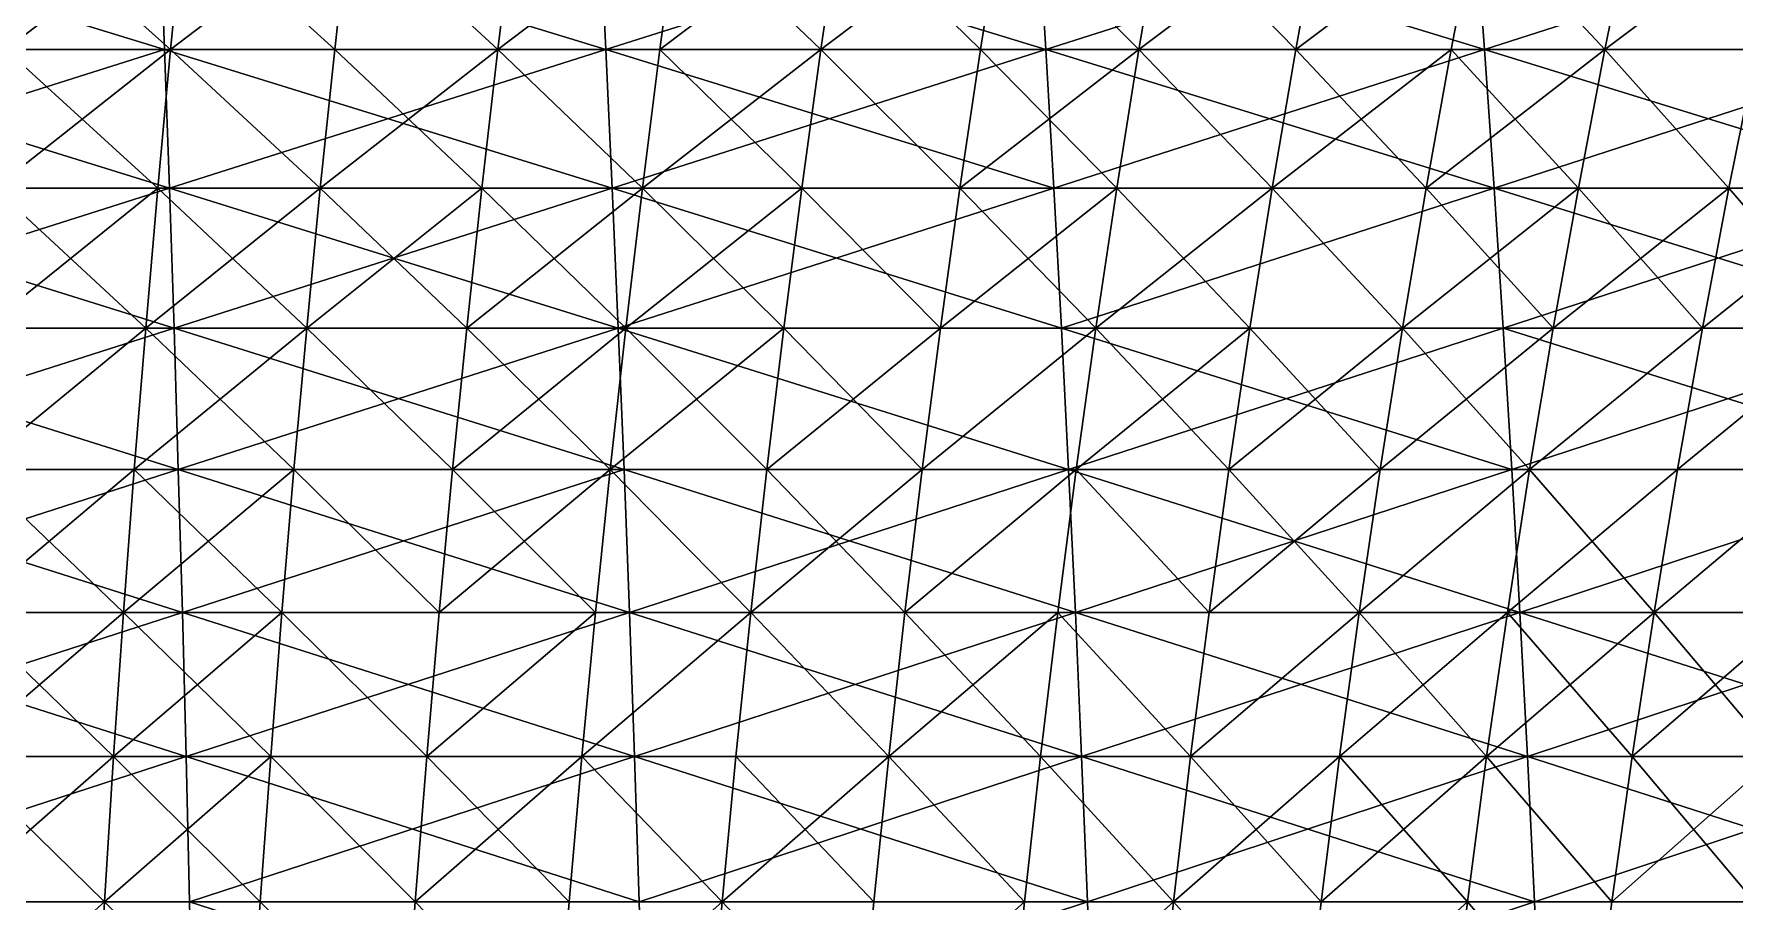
# Model space of a CAD drawing. Header units: millimetres. Extents: x -3250 to 6200, y -3250 to 3250.
# Drawn here: x 3956.4 to 4178.6, y 235.8 to 349.1 of the extents above; entities that cross this region are included whole.
import ezdxf

# ---------------------------------------------------------------- set-up
doc = ezdxf.new("R2010")
doc.units = ezdxf.units.MM
doc.header["$MEASUREMENT"] = 0
doc.layers.add('MESH_3D', color=2, linetype='CONTINUOUS')

msp = doc.modelspace()

# ---------------------------------------------------------------- linework, layer by layer
at = {"layer": 'MESH_3D'}
for points in [[(3915.24, 364.97, 490.98), (3972.77, 364.97, 494.57), (3973.43, 347.11, 485.71)], [(3915.24, 364.97, 490.98), (3973.43, 347.11, 485.71), (3915.68, 347.11, 482.11)], [(3972.77, 364.97, 26205.43), (3915.24, 364.97, 26209.02), (3915.68, 347.11, 26217.89)], [(3972.77, 364.97, 26205.43), (3915.68, 347.11, 26217.89), (3973.43, 347.11, 26214.29)], [(3952.68, 347.11, 1934.13), (3974.22, 347.11, 1938.21), (3954.22, 364.97, 1925.39)], [(3975.97, 364.97, 24770.49), (3952.68, 347.11, 24765.87), (3954.22, 364.97, 24774.61)], [(3974.22, 347.11, 24761.79), (3952.68, 347.11, 24765.87), (3975.97, 364.97, 24770.49)], [(3954.22, 364.97, 1925.39), (3974.22, 347.11, 1938.21), (3975.97, 364.97, 1929.51)], [(3972.77, 364.97, 494.57), (4030.19, 364.97, 499.59), (4031.07, 347.11, 490.76)], [(3972.77, 364.97, 494.57), (4031.07, 347.11, 490.76), (3973.43, 347.11, 485.71)], [(4031.07, 347.11, 26209.24), (3972.77, 364.97, 26205.43), (3973.43, 347.11, 26214.29)], [(4030.19, 364.97, 26200.41), (3972.77, 364.97, 26205.43), (4031.07, 347.11, 26209.24)], [(3974.22, 347.11, 1938.21), (3997.62, 364.97, 1934.16), (3975.97, 364.97, 1929.51)], [(3974.22, 347.11, 1938.21), (3995.65, 347.11, 1942.82), (3997.62, 364.97, 1934.16)], [(3995.65, 347.11, 24757.18), (3974.22, 347.11, 24761.79), (3975.97, 364.97, 24770.49)], [(3995.65, 347.11, 24757.18), (3975.97, 364.97, 24770.49), (3997.62, 364.97, 24765.84)], [(3995.65, 347.11, 1942.82), (4016.96, 347.11, 1947.96), (3997.62, 364.97, 1934.16)], [(4016.96, 347.11, 24752.04), (3995.65, 347.11, 24757.18), (3997.62, 364.97, 24765.84)], [(3997.62, 364.97, 1934.16), (4016.96, 347.11, 1947.96), (4019.15, 364.97, 1939.36)], [(4016.96, 347.11, 24752.04), (3997.62, 364.97, 24765.84), (4019.15, 364.97, 24760.64)], [(4016.96, 347.11, 1947.96), (4040.53, 364.97, 1945.09), (4019.15, 364.97, 1939.36)], [(4016.96, 347.11, 1947.96), (4038.13, 347.11, 1953.64), (4040.53, 364.97, 1945.09)], [(4040.53, 364.97, 24754.91), (4016.96, 347.11, 24752.04), (4019.15, 364.97, 24760.64)], [(4038.13, 347.11, 24746.36), (4016.96, 347.11, 24752.04), (4040.53, 364.97, 24754.91)], [(4030.19, 364.97, 499.59), (4087.47, 364.97, 506.04), (4088.57, 347.11, 497.24)], [(4030.19, 364.97, 499.59), (4088.57, 347.11, 497.24), (4031.07, 347.11, 490.76)], [(4087.47, 364.97, 26193.96), (4030.19, 364.97, 26200.41), (4031.07, 347.11, 26209.24)], [(4087.47, 364.97, 26193.96), (4031.07, 347.11, 26209.24), (4088.57, 347.11, 26202.76)], [(4038.13, 347.11, 1953.64), (4059.16, 347.11, 1959.84), (4040.53, 364.97, 1945.09)], [(4061.77, 364.97, 24748.65), (4038.13, 347.11, 24746.36), (4040.53, 364.97, 24754.91)], [(4059.16, 347.11, 24740.16), (4038.13, 347.11, 24746.36), (4061.77, 364.97, 24748.65)], [(4040.53, 364.97, 1945.09), (4059.16, 347.11, 1959.84), (4061.77, 364.97, 1951.35)], [(4059.16, 347.11, 1959.84), (4080.02, 347.11, 1966.56), (4082.85, 364.97, 1958.14)], [(4059.16, 347.11, 1959.84), (4082.85, 364.97, 1958.14), (4061.77, 364.97, 1951.35)], [(4080.02, 347.11, 24733.44), (4059.16, 347.11, 24740.16), (4061.77, 364.97, 24748.65)], [(4080.02, 347.11, 24733.44), (4061.77, 364.97, 24748.65), (4082.85, 364.97, 24741.86)], [(4080.02, 347.11, 1966.56), (4100.71, 347.11, 1973.8), (4082.85, 364.97, 1958.14)], [(4100.71, 347.11, 24726.2), (4080.02, 347.11, 24733.44), (4082.85, 364.97, 24741.86)], [(4082.85, 364.97, 1958.14), (4100.71, 347.11, 1973.8), (4103.75, 364.97, 1965.46)], [(4100.71, 347.11, 24726.2), (4082.85, 364.97, 24741.86), (4103.75, 364.97, 24734.54)], [(4087.47, 364.97, 506.04), (4144.57, 364.97, 513.92), (4145.89, 347.11, 505.15)], [(4087.47, 364.97, 506.04), (4145.89, 347.11, 505.15), (4088.57, 347.11, 497.24)], [(4144.57, 364.97, 26186.08), (4087.47, 364.97, 26193.96), (4088.57, 347.11, 26202.76)], [(4144.57, 364.97, 26186.08), (4088.57, 347.11, 26202.76), (4145.89, 347.11, 26194.85)], [(4100.71, 347.11, 1973.8), (4121.22, 347.11, 1981.55), (4124.46, 364.97, 1973.29)], [(4100.71, 347.11, 1973.8), (4124.46, 364.97, 1973.29), (4103.75, 364.97, 1965.46)], [(4121.22, 347.11, 24718.45), (4100.71, 347.11, 24726.2), (4103.75, 364.97, 24734.54)], [(4121.22, 347.11, 24718.45), (4103.75, 364.97, 24734.54), (4124.46, 364.97, 24726.71)], [(4121.22, 347.11, 1981.55), (4141.52, 347.11, 1989.82), (4144.97, 364.97, 1981.63)], [(4121.22, 347.11, 1981.55), (4144.97, 364.97, 1981.63), (4124.46, 364.97, 1973.29)], [(4144.97, 364.97, 24718.37), (4121.22, 347.11, 24718.45), (4124.46, 364.97, 24726.71)], [(4141.52, 347.11, 24710.18), (4121.22, 347.11, 24718.45), (4144.97, 364.97, 24718.37)], [(4141.52, 347.11, 1989.82), (4161.61, 347.11, 1998.58), (4144.97, 364.97, 1981.63)], [(4161.61, 347.11, 24701.42), (4141.52, 347.11, 24710.18), (4144.97, 364.97, 24718.37)], [(4144.57, 364.97, 513.92), (4201.46, 364.97, 523.23), (4203, 347.11, 514.48)], [(4144.57, 364.97, 513.92), (4203, 347.11, 514.48), (4145.89, 347.11, 505.15)], [(4201.46, 364.97, 26176.77), (4144.57, 364.97, 26186.08), (4145.89, 347.11, 26194.85)], [(4144.97, 364.97, 1981.63), (4161.61, 347.11, 1998.58), (4165.27, 364.97, 1990.49)], [(4161.61, 347.11, 24701.42), (4144.97, 364.97, 24718.37), (4165.27, 364.97, 24709.51)], [(4201.46, 364.97, 26176.77), (4145.89, 347.11, 26194.85), (4203, 347.11, 26185.52)], [(4161.61, 347.11, 1998.58), (4181.48, 347.11, 2007.85), (4185.33, 364.97, 1999.85)], [(4161.61, 347.11, 1998.58), (4185.33, 364.97, 1999.85), (4165.27, 364.97, 1990.49)], [(4185.33, 364.97, 24700.15), (4161.61, 347.11, 24701.42), (4165.27, 364.97, 24709.51)], [(4181.48, 347.11, 24692.15), (4161.61, 347.11, 24701.42), (4185.33, 364.97, 24700.15)], [(3915.68, 347.11, 482.11), (3974.06, 329.03, 477.31), (3916.1, 329.03, 473.69)], [(3915.68, 347.11, 482.11), (3973.43, 347.11, 485.71), (3974.06, 329.03, 477.31)], [(3973.43, 347.11, 26214.29), (3915.68, 347.11, 26217.89), (3916.1, 329.03, 26226.31)], [(3973.43, 347.11, 26214.29), (3916.1, 329.03, 26226.31), (3974.06, 329.03, 26222.69)], [(3951.21, 329.03, 1942.43), (3974.22, 347.11, 1938.21), (3952.68, 347.11, 1934.13)], [(3951.21, 329.03, 1942.43), (3972.54, 329.03, 1946.47), (3974.22, 347.11, 1938.21)], [(3972.54, 329.03, 24753.53), (3951.21, 329.03, 24757.57), (3952.68, 347.11, 24765.87)], [(3972.54, 329.03, 24753.53), (3952.68, 347.11, 24765.87), (3974.22, 347.11, 24761.79)], [(3972.54, 329.03, 1946.47), (3993.77, 329.03, 1951.04), (3974.22, 347.11, 1938.21)], [(3993.77, 329.03, 24748.96), (3972.54, 329.03, 24753.53), (3974.22, 347.11, 24761.79)], [(3973.43, 347.11, 485.71), (4031.91, 329.03, 482.37), (3974.06, 329.03, 477.31)], [(3973.43, 347.11, 485.71), (4031.07, 347.11, 490.76), (4031.91, 329.03, 482.37)], [(4031.07, 347.11, 26209.24), (3973.43, 347.11, 26214.29), (3974.06, 329.03, 26222.69)], [(4031.07, 347.11, 26209.24), (3974.06, 329.03, 26222.69), (4031.91, 329.03, 26217.63)], [(3974.22, 347.11, 1938.21), (3993.77, 329.03, 1951.04), (3995.65, 347.11, 1942.82)], [(3993.77, 329.03, 24748.96), (3974.22, 347.11, 24761.79), (3995.65, 347.11, 24757.18)], [(3993.77, 329.03, 1951.04), (4014.88, 329.03, 1956.13), (4016.96, 347.11, 1947.96)], [(3993.77, 329.03, 1951.04), (4016.96, 347.11, 1947.96), (3995.65, 347.11, 1942.82)], [(4014.88, 329.03, 24743.87), (3993.77, 329.03, 24748.96), (3995.65, 347.11, 24757.18)], [(4014.88, 329.03, 24743.87), (3995.65, 347.11, 24757.18), (4016.96, 347.11, 24752.04)], [(4014.88, 329.03, 1956.13), (4035.85, 329.03, 1961.75), (4016.96, 347.11, 1947.96)], [(4035.85, 329.03, 24738.25), (4014.88, 329.03, 24743.87), (4016.96, 347.11, 24752.04)], [(4016.96, 347.11, 1947.96), (4035.85, 329.03, 1961.75), (4038.13, 347.11, 1953.64)], [(4035.85, 329.03, 24738.25), (4016.96, 347.11, 24752.04), (4038.13, 347.11, 24746.36)], [(4031.07, 347.11, 490.76), (4088.57, 347.11, 497.24), (4089.62, 329.03, 488.87)], [(4031.07, 347.11, 490.76), (4089.62, 329.03, 488.87), (4031.91, 329.03, 482.37)], [(4088.57, 347.11, 26202.76), (4031.07, 347.11, 26209.24), (4031.91, 329.03, 26217.63)], [(4088.57, 347.11, 26202.76), (4031.91, 329.03, 26217.63), (4089.62, 329.03, 26211.13)], [(4035.85, 329.03, 1961.75), (4056.67, 329.03, 1967.89), (4059.16, 347.11, 1959.84)], [(4035.85, 329.03, 1961.75), (4059.16, 347.11, 1959.84), (4038.13, 347.11, 1953.64)], [(4056.67, 329.03, 24732.11), (4035.85, 329.03, 24738.25), (4038.13, 347.11, 24746.36)], [(4056.67, 329.03, 24732.11), (4038.13, 347.11, 24746.36), (4059.16, 347.11, 24740.16)], [(4056.67, 329.03, 1967.89), (4077.34, 329.03, 1974.55), (4059.16, 347.11, 1959.84)], [(4077.34, 329.03, 24725.45), (4056.67, 329.03, 24732.11), (4059.16, 347.11, 24740.16)], [(4059.16, 347.11, 1959.84), (4077.34, 329.03, 1974.55), (4080.02, 347.11, 1966.56)], [(4077.34, 329.03, 24725.45), (4059.16, 347.11, 24740.16), (4080.02, 347.11, 24733.44)], [(4077.34, 329.03, 1974.55), (4100.71, 347.11, 1973.8), (4080.02, 347.11, 1966.56)], [(4077.34, 329.03, 1974.55), (4097.83, 329.03, 1981.72), (4100.71, 347.11, 1973.8)], [(4097.83, 329.03, 24718.28), (4077.34, 329.03, 24725.45), (4080.02, 347.11, 24733.44)], [(4097.83, 329.03, 24718.28), (4080.02, 347.11, 24733.44), (4100.71, 347.11, 24726.2)], [(4088.57, 347.11, 497.24), (4145.89, 347.11, 505.15), (4147.15, 329.03, 496.81)], [(4088.57, 347.11, 497.24), (4147.15, 329.03, 496.81), (4089.62, 329.03, 488.87)], [(4145.89, 347.11, 26194.85), (4088.57, 347.11, 26202.76), (4089.62, 329.03, 26211.13)], [(4145.89, 347.11, 26194.85), (4089.62, 329.03, 26211.13), (4147.15, 329.03, 26203.19)], [(4097.83, 329.03, 1981.72), (4118.14, 329.03, 1989.4), (4100.71, 347.11, 1973.8)], [(4118.14, 329.03, 24710.6), (4097.83, 329.03, 24718.28), (4100.71, 347.11, 24726.2)], [(4100.71, 347.11, 1973.8), (4118.14, 329.03, 1989.4), (4121.22, 347.11, 1981.55)], [(4118.14, 329.03, 24710.6), (4100.71, 347.11, 24726.2), (4121.22, 347.11, 24718.45)], [(4118.14, 329.03, 1989.4), (4138.25, 329.03, 1997.58), (4141.52, 347.11, 1989.82)], [(4118.14, 329.03, 1989.4), (4141.52, 347.11, 1989.82), (4121.22, 347.11, 1981.55)], [(4138.25, 329.03, 24702.42), (4118.14, 329.03, 24710.6), (4121.22, 347.11, 24718.45)], [(4138.25, 329.03, 24702.42), (4121.22, 347.11, 24718.45), (4141.52, 347.11, 24710.18)], [(4138.25, 329.03, 1997.58), (4161.61, 347.11, 1998.58), (4141.52, 347.11, 1989.82)], [(4138.25, 329.03, 1997.58), (4158.15, 329.03, 2006.26), (4161.61, 347.11, 1998.58)], [(4158.15, 329.03, 24693.74), (4138.25, 329.03, 24702.42), (4141.52, 347.11, 24710.18)], [(4158.15, 329.03, 24693.74), (4141.52, 347.11, 24710.18), (4161.61, 347.11, 24701.42)], [(4145.89, 347.11, 505.15), (4204.46, 329.03, 506.18), (4147.15, 329.03, 496.81)], [(4145.89, 347.11, 505.15), (4203, 347.11, 514.48), (4204.46, 329.03, 506.18)], [(4203, 347.11, 26185.52), (4145.89, 347.11, 26194.85), (4147.15, 329.03, 26203.19)], [(4203, 347.11, 26185.52), (4147.15, 329.03, 26203.19), (4204.46, 329.03, 26193.82)], [(4158.15, 329.03, 2006.26), (4177.82, 329.03, 2015.44), (4161.61, 347.11, 1998.58)], [(4177.82, 329.03, 24684.56), (4158.15, 329.03, 24693.74), (4161.61, 347.11, 24701.42)], [(4161.61, 347.11, 1998.58), (4177.82, 329.03, 2015.44), (4181.48, 347.11, 2007.85)], [(4177.82, 329.03, 24684.56), (4161.61, 347.11, 24701.42), (4181.48, 347.11, 24692.15)], [(4177.82, 329.03, 2015.44), (4197.27, 329.03, 2025.1), (4181.48, 347.11, 2007.85)], [(4197.27, 329.03, 24674.9), (4177.82, 329.03, 24684.56), (4181.48, 347.11, 24692.15)], [(3916.1, 329.03, 473.69), (3974.66, 310.75, 469.35), (3916.5, 310.75, 465.72)], [(3916.1, 329.03, 473.69), (3974.06, 329.03, 477.31), (3974.66, 310.75, 469.35)], [(3974.06, 329.03, 26222.69), (3916.1, 329.03, 26226.31), (3916.5, 310.75, 26234.28)], [(3974.06, 329.03, 26222.69), (3916.5, 310.75, 26234.28), (3974.66, 310.75, 26230.65)], [(3949.83, 310.75, 1950.29), (3970.96, 310.75, 1954.29), (3972.54, 329.03, 1946.47)], [(3949.83, 310.75, 1950.29), (3972.54, 329.03, 1946.47), (3951.21, 329.03, 1942.43)], [(3970.96, 310.75, 24745.71), (3949.83, 310.75, 24749.71), (3951.21, 329.03, 24757.57)], [(3970.96, 310.75, 24745.71), (3951.21, 329.03, 24757.57), (3972.54, 329.03, 24753.53)], [(3970.96, 310.75, 1954.29), (3992, 310.75, 1958.81), (3993.77, 329.03, 1951.04)], [(3970.96, 310.75, 1954.29), (3993.77, 329.03, 1951.04), (3972.54, 329.03, 1946.47)], [(3992, 310.75, 24741.19), (3970.96, 310.75, 24745.71), (3972.54, 329.03, 24753.53)], [(3992, 310.75, 24741.19), (3972.54, 329.03, 24753.53), (3993.77, 329.03, 24748.96)], [(3974.06, 329.03, 477.31), (4031.91, 329.03, 482.37), (4032.71, 310.75, 474.43)], [(3974.06, 329.03, 477.31), (4032.71, 310.75, 474.43), (3974.66, 310.75, 469.35)], [(4031.91, 329.03, 26217.63), (3974.06, 329.03, 26222.69), (3974.66, 310.75, 26230.65)], [(4031.91, 329.03, 26217.63), (3974.66, 310.75, 26230.65), (4032.71, 310.75, 26225.57)], [(3992, 310.75, 1958.81), (4014.88, 329.03, 1956.13), (3993.77, 329.03, 1951.04)], [(3992, 310.75, 1958.81), (4012.91, 310.75, 1963.86), (4014.88, 329.03, 1956.13)], [(4012.91, 310.75, 24736.14), (3992, 310.75, 24741.19), (3993.77, 329.03, 24748.96)], [(4012.91, 310.75, 24736.14), (3993.77, 329.03, 24748.96), (4014.88, 329.03, 24743.87)], [(4012.91, 310.75, 1963.86), (4033.69, 310.75, 1969.43), (4035.85, 329.03, 1961.75)], [(4012.91, 310.75, 1963.86), (4035.85, 329.03, 1961.75), (4014.88, 329.03, 1956.13)], [(4033.69, 310.75, 24730.57), (4012.91, 310.75, 24736.14), (4014.88, 329.03, 24743.87)], [(4033.69, 310.75, 24730.57), (4014.88, 329.03, 24743.87), (4035.85, 329.03, 24738.25)], [(4031.91, 329.03, 482.37), (4089.62, 329.03, 488.87), (4090.61, 310.75, 480.96)], [(4031.91, 329.03, 482.37), (4090.61, 310.75, 480.96), (4032.71, 310.75, 474.43)], [(4089.62, 329.03, 26211.13), (4031.91, 329.03, 26217.63), (4032.71, 310.75, 26225.57)], [(4089.62, 329.03, 26211.13), (4032.71, 310.75, 26225.57), (4090.61, 310.75, 26219.04)], [(4033.69, 310.75, 1969.43), (4056.67, 329.03, 1967.89), (4035.85, 329.03, 1961.75)], [(4033.69, 310.75, 1969.43), (4054.32, 310.75, 1975.51), (4056.67, 329.03, 1967.89)], [(4054.32, 310.75, 24724.49), (4033.69, 310.75, 24730.57), (4035.85, 329.03, 24738.25)], [(4054.32, 310.75, 24724.49), (4035.85, 329.03, 24738.25), (4056.67, 329.03, 24732.11)], [(4054.32, 310.75, 1975.51), (4074.8, 310.75, 1982.11), (4056.67, 329.03, 1967.89)], [(4074.8, 310.75, 24717.89), (4054.32, 310.75, 24724.49), (4056.67, 329.03, 24732.11)], [(4056.67, 329.03, 1967.89), (4074.8, 310.75, 1982.11), (4077.34, 329.03, 1974.55)], [(4074.8, 310.75, 24717.89), (4056.67, 329.03, 24732.11), (4077.34, 329.03, 24725.45)], [(4074.8, 310.75, 1982.11), (4097.83, 329.03, 1981.72), (4077.34, 329.03, 1974.55)], [(4074.8, 310.75, 1982.11), (4095.1, 310.75, 1989.22), (4097.83, 329.03, 1981.72)], [(4095.1, 310.75, 24710.78), (4074.8, 310.75, 24717.89), (4077.34, 329.03, 24725.45)], [(4095.1, 310.75, 24710.78), (4077.34, 329.03, 24725.45), (4097.83, 329.03, 24718.28)], [(4089.62, 329.03, 488.87), (4147.15, 329.03, 496.81), (4090.61, 310.75, 480.96)], [(4147.15, 329.03, 26203.19), (4089.62, 329.03, 26211.13), (4090.61, 310.75, 26219.04)], [(4090.61, 310.75, 480.96), (4147.15, 329.03, 496.81), (4148.34, 310.75, 488.92)], [(4147.15, 329.03, 26203.19), (4090.61, 310.75, 26219.04), (4148.34, 310.75, 26211.08)], [(4095.1, 310.75, 1989.22), (4115.22, 310.75, 1996.82), (4118.14, 329.03, 1989.4)], [(4095.1, 310.75, 1989.22), (4118.14, 329.03, 1989.4), (4097.83, 329.03, 1981.72)], [(4115.22, 310.75, 24703.18), (4095.1, 310.75, 24710.78), (4097.83, 329.03, 24718.28)], [(4115.22, 310.75, 24703.18), (4097.83, 329.03, 24718.28), (4118.14, 329.03, 24710.6)], [(4115.22, 310.75, 1996.82), (4135.15, 310.75, 2004.93), (4118.14, 329.03, 1989.4)], [(4135.15, 310.75, 24695.07), (4115.22, 310.75, 24703.18), (4118.14, 329.03, 24710.6)], [(4118.14, 329.03, 1989.4), (4135.15, 310.75, 2004.93), (4138.25, 329.03, 1997.58)], [(4135.15, 310.75, 24695.07), (4118.14, 329.03, 24710.6), (4138.25, 329.03, 24702.42)], [(4135.15, 310.75, 2004.93), (4158.15, 329.03, 2006.26), (4138.25, 329.03, 1997.58)], [(4135.15, 310.75, 2004.93), (4154.87, 310.75, 2013.54), (4158.15, 329.03, 2006.26)], [(4154.87, 310.75, 24686.46), (4135.15, 310.75, 24695.07), (4138.25, 329.03, 24702.42)], [(4154.87, 310.75, 24686.46), (4138.25, 329.03, 24702.42), (4158.15, 329.03, 24693.74)], [(4147.15, 329.03, 496.81), (4204.46, 329.03, 506.18), (4205.85, 310.75, 498.33)], [(4147.15, 329.03, 496.81), (4205.85, 310.75, 498.33), (4148.34, 310.75, 488.92)], [(4204.46, 329.03, 26193.82), (4147.15, 329.03, 26203.19), (4148.34, 310.75, 26211.08)], [(4204.46, 329.03, 26193.82), (4148.34, 310.75, 26211.08), (4205.85, 310.75, 26201.67)], [(4154.87, 310.75, 2013.54), (4177.82, 329.03, 2015.44), (4158.15, 329.03, 2006.26)], [(4154.87, 310.75, 2013.54), (4174.36, 310.75, 2022.63), (4177.82, 329.03, 2015.44)], [(4174.36, 310.75, 24677.37), (4154.87, 310.75, 24686.46), (4158.15, 329.03, 24693.74)], [(4174.36, 310.75, 24677.37), (4158.15, 329.03, 24693.74), (4177.82, 329.03, 24684.56)], [(4174.36, 310.75, 2022.63), (4193.63, 310.75, 2032.2), (4197.27, 329.03, 2025.1)], [(4174.36, 310.75, 2022.63), (4197.27, 329.03, 2025.1), (4177.82, 329.03, 2015.44)], [(4193.63, 310.75, 24667.8), (4174.36, 310.75, 24677.37), (4177.82, 329.03, 24684.56)], [(4193.63, 310.75, 24667.8), (4177.82, 329.03, 24684.56), (4197.27, 329.03, 24674.9)], [(3916.5, 310.75, 465.72), (3974.66, 310.75, 469.35), (3975.22, 292.27, 461.86)], [(3916.5, 310.75, 465.72), (3975.22, 292.27, 461.86), (3916.87, 292.27, 458.22)], [(3974.66, 310.75, 26230.65), (3916.5, 310.75, 26234.28), (3916.87, 292.27, 26241.78)], [(3974.66, 310.75, 26230.65), (3916.87, 292.27, 26241.78), (3975.22, 292.27, 26238.14)], [(3948.52, 292.27, 1957.69), (3969.47, 292.27, 1961.66), (3970.96, 310.75, 1954.29)], [(3948.52, 292.27, 1957.69), (3970.96, 310.75, 1954.29), (3949.83, 310.75, 1950.29)], [(3970.96, 310.75, 24745.71), (3948.52, 292.27, 24742.31), (3949.83, 310.75, 24749.71)], [(3969.47, 292.27, 24738.34), (3948.52, 292.27, 24742.31), (3970.96, 310.75, 24745.71)], [(3969.47, 292.27, 1961.66), (3992, 310.75, 1958.81), (3970.96, 310.75, 1954.29)], [(3969.47, 292.27, 1961.66), (3990.32, 292.27, 1966.14), (3992, 310.75, 1958.81)], [(3990.32, 292.27, 24733.86), (3969.47, 292.27, 24738.34), (3970.96, 310.75, 24745.71)], [(3990.32, 292.27, 24733.86), (3970.96, 310.75, 24745.71), (3992, 310.75, 24741.19)], [(3974.66, 310.75, 469.35), (4033.46, 292.27, 466.95), (3975.22, 292.27, 461.86)], [(3974.66, 310.75, 469.35), (4032.71, 310.75, 474.43), (4033.46, 292.27, 466.95)], [(4032.71, 310.75, 26225.57), (3974.66, 310.75, 26230.65), (3975.22, 292.27, 26238.14)], [(4032.71, 310.75, 26225.57), (3975.22, 292.27, 26238.14), (4033.46, 292.27, 26233.05)], [(3990.32, 292.27, 1966.14), (4011.05, 292.27, 1971.15), (3992, 310.75, 1958.81)], [(4011.05, 292.27, 24728.85), (3990.32, 292.27, 24733.86), (3992, 310.75, 24741.19)], [(3992, 310.75, 1958.81), (4011.05, 292.27, 1971.15), (4012.91, 310.75, 1963.86)], [(4011.05, 292.27, 24728.85), (3992, 310.75, 24741.19), (4012.91, 310.75, 24736.14)], [(4011.05, 292.27, 1971.15), (4033.69, 310.75, 1969.43), (4012.91, 310.75, 1963.86)], [(4011.05, 292.27, 1971.15), (4031.65, 292.27, 1976.67), (4033.69, 310.75, 1969.43)], [(4031.65, 292.27, 24723.33), (4011.05, 292.27, 24728.85), (4012.91, 310.75, 24736.14)], [(4031.65, 292.27, 24723.33), (4012.91, 310.75, 24736.14), (4033.69, 310.75, 24730.57)], [(4031.65, 292.27, 1976.67), (4052.1, 292.27, 1982.7), (4033.69, 310.75, 1969.43)], [(4054.32, 310.75, 24724.49), (4031.65, 292.27, 24723.33), (4033.69, 310.75, 24730.57)], [(4052.1, 292.27, 24717.3), (4031.65, 292.27, 24723.33), (4054.32, 310.75, 24724.49)], [(4032.71, 310.75, 474.43), (4090.61, 310.75, 480.96), (4091.55, 292.27, 473.5)], [(4032.71, 310.75, 474.43), (4091.55, 292.27, 473.5), (4033.46, 292.27, 466.95)], [(4091.55, 292.27, 26226.5), (4032.71, 310.75, 26225.57), (4033.46, 292.27, 26233.05)], [(4090.61, 310.75, 26219.04), (4032.71, 310.75, 26225.57), (4091.55, 292.27, 26226.5)], [(4033.69, 310.75, 1969.43), (4052.1, 292.27, 1982.7), (4054.32, 310.75, 1975.51)], [(4052.1, 292.27, 1982.7), (4074.8, 310.75, 1982.11), (4054.32, 310.75, 1975.51)], [(4052.1, 292.27, 1982.7), (4072.4, 292.27, 1989.24), (4074.8, 310.75, 1982.11)], [(4072.4, 292.27, 24710.76), (4052.1, 292.27, 24717.3), (4054.32, 310.75, 24724.49)], [(4072.4, 292.27, 24710.76), (4054.32, 310.75, 24724.49), (4074.8, 310.75, 24717.89)], [(4072.4, 292.27, 1989.24), (4095.1, 310.75, 1989.22), (4074.8, 310.75, 1982.11)], [(4072.4, 292.27, 1989.24), (4092.53, 292.27, 1996.28), (4095.1, 310.75, 1989.22)], [(4095.1, 310.75, 24710.78), (4072.4, 292.27, 24710.76), (4074.8, 310.75, 24717.89)], [(4092.53, 292.27, 24703.72), (4072.4, 292.27, 24710.76), (4095.1, 310.75, 24710.78)], [(4090.61, 310.75, 480.96), (4149.46, 292.27, 481.49), (4091.55, 292.27, 473.5)], [(4090.61, 310.75, 480.96), (4148.34, 310.75, 488.92), (4149.46, 292.27, 481.49)], [(4148.34, 310.75, 26211.08), (4090.61, 310.75, 26219.04), (4091.55, 292.27, 26226.5)], [(4148.34, 310.75, 26211.08), (4091.55, 292.27, 26226.5), (4149.46, 292.27, 26218.51)], [(4092.53, 292.27, 1996.28), (4115.22, 310.75, 1996.82), (4095.1, 310.75, 1989.22)], [(4092.53, 292.27, 1996.28), (4112.48, 292.27, 2003.82), (4115.22, 310.75, 1996.82)], [(4112.48, 292.27, 24696.18), (4092.53, 292.27, 24703.72), (4095.1, 310.75, 24710.78)], [(4112.48, 292.27, 24696.18), (4095.1, 310.75, 24710.78), (4115.22, 310.75, 24703.18)], [(4112.48, 292.27, 2003.82), (4132.23, 292.27, 2011.86), (4115.22, 310.75, 1996.82)], [(4135.15, 310.75, 24695.07), (4112.48, 292.27, 24696.18), (4115.22, 310.75, 24703.18)], [(4132.23, 292.27, 24688.14), (4112.48, 292.27, 24696.18), (4135.15, 310.75, 24695.07)], [(4115.22, 310.75, 1996.82), (4132.23, 292.27, 2011.86), (4135.15, 310.75, 2004.93)], [(4132.23, 292.27, 2011.86), (4151.77, 292.27, 2020.39), (4154.87, 310.75, 2013.54)], [(4132.23, 292.27, 2011.86), (4154.87, 310.75, 2013.54), (4135.15, 310.75, 2004.93)], [(4151.77, 292.27, 24679.61), (4132.23, 292.27, 24688.14), (4135.15, 310.75, 24695.07)], [(4151.77, 292.27, 24679.61), (4135.15, 310.75, 24695.07), (4154.87, 310.75, 24686.46)], [(4148.34, 310.75, 488.92), (4205.85, 310.75, 498.33), (4207.15, 292.27, 490.92)], [(4148.34, 310.75, 488.92), (4207.15, 292.27, 490.92), (4149.46, 292.27, 481.49)], [(4205.85, 310.75, 26201.67), (4148.34, 310.75, 26211.08), (4149.46, 292.27, 26218.51)], [(4205.85, 310.75, 26201.67), (4149.46, 292.27, 26218.51), (4207.15, 292.27, 26209.08)], [(4151.77, 292.27, 2020.39), (4171.1, 292.27, 2029.4), (4174.36, 310.75, 2022.63)], [(4151.77, 292.27, 2020.39), (4174.36, 310.75, 2022.63), (4154.87, 310.75, 2013.54)], [(4174.36, 310.75, 24677.37), (4151.77, 292.27, 24679.61), (4154.87, 310.75, 24686.46)], [(4171.1, 292.27, 24670.6), (4151.77, 292.27, 24679.61), (4174.36, 310.75, 24677.37)], [(4171.1, 292.27, 2029.4), (4193.63, 310.75, 2032.2), (4174.36, 310.75, 2022.63)], [(4171.1, 292.27, 2029.4), (4190.2, 292.27, 2038.89), (4193.63, 310.75, 2032.2)], [(4193.63, 310.75, 24667.8), (4171.1, 292.27, 24670.6), (4174.36, 310.75, 24677.37)], [(4190.2, 292.27, 24661.11), (4171.1, 292.27, 24670.6), (4193.63, 310.75, 24667.8)], [(3916.87, 292.27, 458.22), (3975.22, 292.27, 461.86), (3975.75, 273.62, 454.82)], [(3916.87, 292.27, 458.22), (3975.75, 273.62, 454.82), (3917.23, 273.62, 451.17)], [(3975.22, 292.27, 26238.14), (3916.87, 292.27, 26241.78), (3917.23, 273.62, 26248.83)], [(3975.22, 292.27, 26238.14), (3917.23, 273.62, 26248.83), (3975.75, 273.62, 26245.18)], [(3947.3, 273.62, 1964.64), (3968.08, 273.62, 1968.57), (3969.47, 292.27, 1961.66)], [(3947.3, 273.62, 1964.64), (3969.47, 292.27, 1961.66), (3948.52, 292.27, 1957.69)], [(3968.08, 273.62, 24731.43), (3947.3, 273.62, 24735.36), (3948.52, 292.27, 24742.31)], [(3968.08, 273.62, 24731.43), (3948.52, 292.27, 24742.31), (3969.47, 292.27, 24738.34)], [(3968.08, 273.62, 1968.57), (3990.32, 292.27, 1966.14), (3969.47, 292.27, 1961.66)], [(3968.08, 273.62, 1968.57), (3988.75, 273.62, 1973.02), (3990.32, 292.27, 1966.14)], [(3988.75, 273.62, 24726.98), (3968.08, 273.62, 24731.43), (3969.47, 292.27, 24738.34)], [(3988.75, 273.62, 24726.98), (3969.47, 292.27, 24738.34), (3990.32, 292.27, 24733.86)], [(3975.22, 292.27, 461.86), (4033.46, 292.27, 466.95), (4034.16, 273.62, 459.93)], [(3975.22, 292.27, 461.86), (4034.16, 273.62, 459.93), (3975.75, 273.62, 454.82)], [(4033.46, 292.27, 26233.05), (3975.22, 292.27, 26238.14), (3975.75, 273.62, 26245.18)], [(4033.46, 292.27, 26233.05), (3975.75, 273.62, 26245.18), (4034.16, 273.62, 26240.07)], [(3988.75, 273.62, 1973.02), (4009.31, 273.62, 1977.98), (3990.32, 292.27, 1966.14)], [(4009.31, 273.62, 24722.02), (3988.75, 273.62, 24726.98), (3990.32, 292.27, 24733.86)], [(3990.32, 292.27, 1966.14), (4009.31, 273.62, 1977.98), (4011.05, 292.27, 1971.15)], [(4009.31, 273.62, 24722.02), (3990.32, 292.27, 24733.86), (4011.05, 292.27, 24728.85)], [(4009.31, 273.62, 1977.98), (4031.65, 292.27, 1976.67), (4011.05, 292.27, 1971.15)], [(4009.31, 273.62, 1977.98), (4029.74, 273.62, 1983.46), (4031.65, 292.27, 1976.67)], [(4029.74, 273.62, 24716.54), (4009.31, 273.62, 24722.02), (4011.05, 292.27, 24728.85)], [(4029.74, 273.62, 24716.54), (4011.05, 292.27, 24728.85), (4031.65, 292.27, 24723.33)], [(4029.74, 273.62, 1983.46), (4050.02, 273.62, 1989.44), (4031.65, 292.27, 1976.67)], [(4050.02, 273.62, 24710.56), (4029.74, 273.62, 24716.54), (4031.65, 292.27, 24723.33)], [(4031.65, 292.27, 1976.67), (4050.02, 273.62, 1989.44), (4052.1, 292.27, 1982.7)], [(4050.02, 273.62, 24710.56), (4031.65, 292.27, 24723.33), (4052.1, 292.27, 24717.3)], [(4033.46, 292.27, 466.95), (4092.43, 273.62, 466.5), (4034.16, 273.62, 459.93)], [(4033.46, 292.27, 466.95), (4091.55, 292.27, 473.5), (4092.43, 273.62, 466.5)], [(4091.55, 292.27, 26226.5), (4033.46, 292.27, 26233.05), (4034.16, 273.62, 26240.07)], [(4091.55, 292.27, 26226.5), (4034.16, 273.62, 26240.07), (4092.43, 273.62, 26233.5)], [(4050.02, 273.62, 1989.44), (4070.15, 273.62, 1995.92), (4072.4, 292.27, 1989.24)], [(4050.02, 273.62, 1989.44), (4072.4, 292.27, 1989.24), (4052.1, 292.27, 1982.7)], [(4070.15, 273.62, 24704.08), (4050.02, 273.62, 24710.56), (4052.1, 292.27, 24717.3)], [(4070.15, 273.62, 24704.08), (4052.1, 292.27, 24717.3), (4072.4, 292.27, 24710.76)], [(4070.15, 273.62, 1995.92), (4090.12, 273.62, 2002.91), (4092.53, 292.27, 1996.28)], [(4070.15, 273.62, 1995.92), (4092.53, 292.27, 1996.28), (4072.4, 292.27, 1989.24)], [(4092.53, 292.27, 24703.72), (4070.15, 273.62, 24704.08), (4072.4, 292.27, 24710.76)], [(4090.12, 273.62, 24697.09), (4070.15, 273.62, 24704.08), (4092.53, 292.27, 24703.72)], [(4090.12, 273.62, 2002.91), (4109.9, 273.62, 2010.39), (4092.53, 292.27, 1996.28)], [(4109.9, 273.62, 24689.61), (4090.12, 273.62, 24697.09), (4092.53, 292.27, 24703.72)], [(4091.55, 292.27, 473.5), (4149.46, 292.27, 481.49), (4150.51, 273.62, 474.51)], [(4091.55, 292.27, 473.5), (4150.51, 273.62, 474.51), (4092.43, 273.62, 466.5)], [(4149.46, 292.27, 26218.51), (4091.55, 292.27, 26226.5), (4092.43, 273.62, 26233.5)], [(4149.46, 292.27, 26218.51), (4092.43, 273.62, 26233.5), (4150.51, 273.62, 26225.49)], [(4092.53, 292.27, 1996.28), (4109.9, 273.62, 2010.39), (4112.48, 292.27, 2003.82)], [(4109.9, 273.62, 24689.61), (4092.53, 292.27, 24703.72), (4112.48, 292.27, 24696.18)], [(4109.9, 273.62, 2010.39), (4129.49, 273.62, 2018.36), (4132.23, 292.27, 2011.86)], [(4109.9, 273.62, 2010.39), (4132.23, 292.27, 2011.86), (4112.48, 292.27, 2003.82)], [(4129.49, 273.62, 24681.64), (4109.9, 273.62, 24689.61), (4112.48, 292.27, 24696.18)], [(4129.49, 273.62, 24681.64), (4112.48, 292.27, 24696.18), (4132.23, 292.27, 24688.14)], [(4129.49, 273.62, 2018.36), (4148.87, 273.62, 2026.82), (4151.77, 292.27, 2020.39)], [(4129.49, 273.62, 2018.36), (4151.77, 292.27, 2020.39), (4132.23, 292.27, 2011.86)], [(4151.77, 292.27, 24679.61), (4129.49, 273.62, 24681.64), (4132.23, 292.27, 24688.14)], [(4148.87, 273.62, 24673.18), (4129.49, 273.62, 24681.64), (4151.77, 292.27, 24679.61)], [(4148.87, 273.62, 2026.82), (4168.04, 273.62, 2035.76), (4151.77, 292.27, 2020.39)], [(4171.1, 292.27, 24670.6), (4148.87, 273.62, 24673.18), (4151.77, 292.27, 24679.61)], [(4168.04, 273.62, 24664.24), (4148.87, 273.62, 24673.18), (4171.1, 292.27, 24670.6)], [(4149.46, 292.27, 481.49), (4207.15, 292.27, 490.92), (4150.51, 273.62, 474.51)], [(4207.15, 292.27, 26209.08), (4149.46, 292.27, 26218.51), (4150.51, 273.62, 26225.49)], [(4150.51, 273.62, 474.51), (4207.15, 292.27, 490.92), (4208.38, 273.62, 483.97)], [(4207.15, 292.27, 26209.08), (4150.51, 273.62, 26225.49), (4208.38, 273.62, 26216.03)], [(4151.77, 292.27, 2020.39), (4168.04, 273.62, 2035.76), (4171.1, 292.27, 2029.4)], [(4168.04, 273.62, 2035.76), (4186.98, 273.62, 2045.17), (4190.2, 292.27, 2038.89)], [(4168.04, 273.62, 2035.76), (4190.2, 292.27, 2038.89), (4171.1, 292.27, 2029.4)], [(4190.2, 292.27, 24661.11), (4168.04, 273.62, 24664.24), (4171.1, 292.27, 24670.6)], [(4186.98, 273.62, 24654.83), (4168.04, 273.62, 24664.24), (4190.2, 292.27, 24661.11)], [(3917.23, 273.62, 451.17), (3975.75, 273.62, 454.82), (3976.24, 254.79, 448.25)], [(3917.23, 273.62, 451.17), (3976.24, 254.79, 448.25), (3917.55, 254.79, 444.59)], [(3975.75, 273.62, 26245.18), (3917.23, 273.62, 26248.83), (3917.55, 254.79, 26255.41)], [(3975.75, 273.62, 26245.18), (3917.55, 254.79, 26255.41), (3976.24, 254.79, 26251.75)], [(3946.15, 254.79, 1971.13), (3968.08, 273.62, 1968.57), (3947.3, 273.62, 1964.64)], [(3946.15, 254.79, 1971.13), (3966.77, 254.79, 1975.03), (3968.08, 273.62, 1968.57)], [(3966.77, 254.79, 24724.97), (3946.15, 254.79, 24728.87), (3947.3, 273.62, 24735.36)], [(3966.77, 254.79, 24724.97), (3947.3, 273.62, 24735.36), (3968.08, 273.62, 24731.43)], [(3966.77, 254.79, 1975.03), (3988.75, 273.62, 1973.02), (3968.08, 273.62, 1968.57)], [(3966.77, 254.79, 1975.03), (3987.29, 254.79, 1979.44), (3988.75, 273.62, 1973.02)], [(3987.29, 254.79, 24720.56), (3966.77, 254.79, 24724.97), (3968.08, 273.62, 24731.43)], [(3987.29, 254.79, 24720.56), (3968.08, 273.62, 24731.43), (3988.75, 273.62, 24726.98)], [(3975.75, 273.62, 454.82), (4034.16, 273.62, 459.93), (3976.24, 254.79, 448.25)], [(4034.82, 254.79, 26246.62), (3975.75, 273.62, 26245.18), (3976.24, 254.79, 26251.75)], [(4034.16, 273.62, 26240.07), (3975.75, 273.62, 26245.18), (4034.82, 254.79, 26246.62)], [(3976.24, 254.79, 448.25), (4034.16, 273.62, 459.93), (4034.82, 254.79, 453.38)], [(3987.29, 254.79, 1979.44), (4007.69, 254.79, 1984.37), (3988.75, 273.62, 1973.02)], [(4007.69, 254.79, 24715.63), (3987.29, 254.79, 24720.56), (3988.75, 273.62, 24726.98)], [(3988.75, 273.62, 1973.02), (4007.69, 254.79, 1984.37), (4009.31, 273.62, 1977.98)], [(4007.69, 254.79, 24715.63), (3988.75, 273.62, 24726.98), (4009.31, 273.62, 24722.02)], [(4007.69, 254.79, 1984.37), (4029.74, 273.62, 1983.46), (4009.31, 273.62, 1977.98)], [(4007.69, 254.79, 1984.37), (4027.96, 254.79, 1989.8), (4029.74, 273.62, 1983.46)], [(4029.74, 273.62, 24716.54), (4007.69, 254.79, 24715.63), (4009.31, 273.62, 24722.02)], [(4027.96, 254.79, 24710.2), (4007.69, 254.79, 24715.63), (4029.74, 273.62, 24716.54)], [(4027.96, 254.79, 1989.8), (4050.02, 273.62, 1989.44), (4029.74, 273.62, 1983.46)], [(4027.96, 254.79, 1989.8), (4048.08, 254.79, 1995.73), (4050.02, 273.62, 1989.44)], [(4050.02, 273.62, 24710.56), (4027.96, 254.79, 24710.2), (4029.74, 273.62, 24716.54)], [(4048.08, 254.79, 24704.27), (4027.96, 254.79, 24710.2), (4050.02, 273.62, 24710.56)], [(4034.16, 273.62, 459.93), (4093.24, 254.79, 459.96), (4034.82, 254.79, 453.38)], [(4034.16, 273.62, 459.93), (4092.43, 273.62, 466.5), (4093.24, 254.79, 459.96)], [(4092.43, 273.62, 26233.5), (4034.16, 273.62, 26240.07), (4034.82, 254.79, 26246.62)], [(4092.43, 273.62, 26233.5), (4034.82, 254.79, 26246.62), (4093.24, 254.79, 26240.04)], [(4048.08, 254.79, 1995.73), (4068.06, 254.79, 2002.17), (4050.02, 273.62, 1989.44)], [(4068.06, 254.79, 24697.83), (4048.08, 254.79, 24704.27), (4050.02, 273.62, 24710.56)], [(4050.02, 273.62, 1989.44), (4068.06, 254.79, 2002.17), (4070.15, 273.62, 1995.92)], [(4068.06, 254.79, 24697.83), (4050.02, 273.62, 24710.56), (4070.15, 273.62, 24704.08)], [(4068.06, 254.79, 2002.17), (4087.86, 254.79, 2009.1), (4090.12, 273.62, 2002.91)], [(4068.06, 254.79, 2002.17), (4090.12, 273.62, 2002.91), (4070.15, 273.62, 1995.92)], [(4087.86, 254.79, 24690.9), (4068.06, 254.79, 24697.83), (4070.15, 273.62, 24704.08)], [(4087.86, 254.79, 24690.9), (4070.15, 273.62, 24704.08), (4090.12, 273.62, 24697.09)], [(4087.86, 254.79, 2009.1), (4107.49, 254.79, 2016.52), (4090.12, 273.62, 2002.91)], [(4107.49, 254.79, 24683.48), (4087.86, 254.79, 24690.9), (4090.12, 273.62, 24697.09)], [(4090.12, 273.62, 2002.91), (4107.49, 254.79, 2016.52), (4109.9, 273.62, 2010.39)], [(4107.49, 254.79, 24683.48), (4090.12, 273.62, 24697.09), (4109.9, 273.62, 24689.61)], [(4092.43, 273.62, 466.5), (4150.51, 273.62, 474.51), (4093.24, 254.79, 459.96)], [(4151.49, 254.79, 26232), (4092.43, 273.62, 26233.5), (4093.24, 254.79, 26240.04)], [(4150.51, 273.62, 26225.49), (4092.43, 273.62, 26233.5), (4151.49, 254.79, 26232)], [(4093.24, 254.79, 459.96), (4150.51, 273.62, 474.51), (4151.49, 254.79, 468)], [(4107.49, 254.79, 2016.52), (4129.49, 273.62, 2018.36), (4109.9, 273.62, 2010.39)], [(4107.49, 254.79, 2016.52), (4126.93, 254.79, 2024.43), (4129.49, 273.62, 2018.36)], [(4129.49, 273.62, 24681.64), (4107.49, 254.79, 24683.48), (4109.9, 273.62, 24689.61)], [(4126.93, 254.79, 24675.57), (4107.49, 254.79, 24683.48), (4129.49, 273.62, 24681.64)], [(4126.93, 254.79, 2024.43), (4146.16, 254.79, 2032.82), (4148.87, 273.62, 2026.82)], [(4126.93, 254.79, 2024.43), (4148.87, 273.62, 2026.82), (4129.49, 273.62, 2018.36)], [(4146.16, 254.79, 24667.18), (4126.93, 254.79, 24675.57), (4129.49, 273.62, 24681.64)], [(4146.16, 254.79, 24667.18), (4129.49, 273.62, 24681.64), (4148.87, 273.62, 24673.18)], [(4146.16, 254.79, 2032.82), (4165.18, 254.79, 2041.69), (4148.87, 273.62, 2026.82)], [(4168.04, 273.62, 24664.24), (4146.16, 254.79, 24667.18), (4148.87, 273.62, 24673.18)], [(4165.18, 254.79, 24658.31), (4146.16, 254.79, 24667.18), (4168.04, 273.62, 24664.24)], [(4148.87, 273.62, 2026.82), (4165.18, 254.79, 2041.69), (4168.04, 273.62, 2035.76)], [(4150.51, 273.62, 474.51), (4208.38, 273.62, 483.97), (4209.52, 254.79, 477.49)], [(4150.51, 273.62, 474.51), (4209.52, 254.79, 477.49), (4151.49, 254.79, 468)], [(4208.38, 273.62, 26216.03), (4150.51, 273.62, 26225.49), (4151.49, 254.79, 26232)], [(4208.38, 273.62, 26216.03), (4151.49, 254.79, 26232), (4209.52, 254.79, 26222.51)], [(4165.18, 254.79, 2041.69), (4186.98, 273.62, 2045.17), (4168.04, 273.62, 2035.76)], [(4165.18, 254.79, 2041.69), (4183.97, 254.79, 2051.03), (4186.98, 273.62, 2045.17)], [(4183.97, 254.79, 24648.97), (4165.18, 254.79, 24658.31), (4168.04, 273.62, 24664.24)], [(4183.97, 254.79, 24648.97), (4168.04, 273.62, 24664.24), (4186.98, 273.62, 24654.83)], [(3917.55, 254.79, 444.59), (3976.24, 254.79, 448.25), (3917.86, 235.8, 438.48)], [(3976.24, 254.79, 26251.75), (3917.55, 254.79, 26255.41), (3917.86, 235.8, 26261.52)], [(3917.86, 235.8, 438.48), (3976.24, 254.79, 448.25), (3976.7, 235.8, 442.15)], [(3976.24, 254.79, 26251.75), (3917.86, 235.8, 26261.52), (3976.7, 235.8, 26257.85)], [(3945.09, 235.8, 1977.15), (3965.56, 235.8, 1981.02), (3966.77, 254.79, 1975.03)], [(3945.09, 235.8, 1977.15), (3966.77, 254.79, 1975.03), (3946.15, 254.79, 1971.13)], [(3965.56, 235.8, 24718.98), (3945.09, 235.8, 24722.85), (3946.15, 254.79, 24728.87)], [(3965.56, 235.8, 24718.98), (3946.15, 254.79, 24728.87), (3966.77, 254.79, 24724.97)], [(3965.56, 235.8, 1981.02), (3987.29, 254.79, 1979.44), (3966.77, 254.79, 1975.03)], [(3965.56, 235.8, 1981.02), (3985.93, 235.8, 1985.41), (3987.29, 254.79, 1979.44)], [(3985.93, 235.8, 24714.59), (3965.56, 235.8, 24718.98), (3966.77, 254.79, 24724.97)], [(3985.93, 235.8, 24714.59), (3966.77, 254.79, 24724.97), (3987.29, 254.79, 24720.56)], [(3976.24, 254.79, 448.25), (4034.82, 254.79, 453.38), (4035.42, 235.8, 447.29)], [(3976.24, 254.79, 448.25), (4035.42, 235.8, 447.29), (3976.7, 235.8, 442.15)], [(4034.82, 254.79, 26246.62), (3976.24, 254.79, 26251.75), (3976.7, 235.8, 26257.85)], [(4034.82, 254.79, 26246.62), (3976.7, 235.8, 26257.85), (4035.42, 235.8, 26252.71)], [(3985.93, 235.8, 1985.41), (4006.18, 235.8, 1990.3), (3987.29, 254.79, 1979.44)], [(4006.18, 235.8, 24709.7), (3985.93, 235.8, 24714.59), (3987.29, 254.79, 24720.56)], [(3987.29, 254.79, 1979.44), (4006.18, 235.8, 1990.3), (4007.69, 254.79, 1984.37)], [(4006.18, 235.8, 24709.7), (3987.29, 254.79, 24720.56), (4007.69, 254.79, 24715.63)], [(4006.18, 235.8, 1990.3), (4026.3, 235.8, 1995.69), (4027.96, 254.79, 1989.8)], [(4006.18, 235.8, 1990.3), (4027.96, 254.79, 1989.8), (4007.69, 254.79, 1984.37)], [(4026.3, 235.8, 24704.31), (4006.18, 235.8, 24709.7), (4007.69, 254.79, 24715.63)], [(4026.3, 235.8, 24704.31), (4007.69, 254.79, 24715.63), (4027.96, 254.79, 24710.2)], [(4026.3, 235.8, 1995.69), (4046.28, 235.8, 2001.58), (4027.96, 254.79, 1989.8)], [(4046.28, 235.8, 24698.42), (4026.3, 235.8, 24704.31), (4027.96, 254.79, 24710.2)], [(4027.96, 254.79, 1989.8), (4046.28, 235.8, 2001.58), (4048.08, 254.79, 1995.73)], [(4046.28, 235.8, 24698.42), (4027.96, 254.79, 24710.2), (4048.08, 254.79, 24704.27)], [(4034.82, 254.79, 453.38), (4094.01, 235.8, 453.89), (4035.42, 235.8, 447.29)], [(4034.82, 254.79, 453.38), (4093.24, 254.79, 459.96), (4094.01, 235.8, 453.89)], [(4093.24, 254.79, 26240.04), (4034.82, 254.79, 26246.62), (4035.42, 235.8, 26252.71)], [(4093.24, 254.79, 26240.04), (4035.42, 235.8, 26252.71), (4094.01, 235.8, 26246.11)], [(4046.28, 235.8, 2001.58), (4066.11, 235.8, 2007.97), (4068.06, 254.79, 2002.17)], [(4046.28, 235.8, 2001.58), (4068.06, 254.79, 2002.17), (4048.08, 254.79, 1995.73)], [(4066.11, 235.8, 24692.03), (4046.28, 235.8, 24698.42), (4048.08, 254.79, 24704.27)], [(4066.11, 235.8, 24692.03), (4048.08, 254.79, 24704.27), (4068.06, 254.79, 24697.83)], [(4066.11, 235.8, 2007.97), (4085.77, 235.8, 2014.85), (4068.06, 254.79, 2002.17)], [(4085.77, 235.8, 24685.15), (4066.11, 235.8, 24692.03), (4068.06, 254.79, 24697.83)], [(4068.06, 254.79, 2002.17), (4085.77, 235.8, 2014.85), (4087.86, 254.79, 2009.1)], [(4085.77, 235.8, 24685.15), (4068.06, 254.79, 24697.83), (4087.86, 254.79, 24690.9)], [(4085.77, 235.8, 2014.85), (4105.26, 235.8, 2022.22), (4087.86, 254.79, 2009.1)], [(4105.26, 235.8, 24677.78), (4085.77, 235.8, 24685.15), (4087.86, 254.79, 24690.9)], [(4087.86, 254.79, 2009.1), (4105.26, 235.8, 2022.22), (4107.49, 254.79, 2016.52)], [(4105.26, 235.8, 24677.78), (4087.86, 254.79, 24690.9), (4107.49, 254.79, 24683.48)], [(4093.24, 254.79, 459.96), (4151.49, 254.79, 468), (4152.4, 235.8, 461.95)], [(4093.24, 254.79, 459.96), (4152.4, 235.8, 461.95), (4094.01, 235.8, 453.89)], [(4151.49, 254.79, 26232), (4093.24, 254.79, 26240.04), (4094.01, 235.8, 26246.11)], [(4151.49, 254.79, 26232), (4094.01, 235.8, 26246.11), (4152.4, 235.8, 26238.05)], [(4105.26, 235.8, 2022.22), (4126.93, 254.79, 2024.43), (4107.49, 254.79, 2016.52)], [(4105.26, 235.8, 2022.22), (4124.55, 235.8, 2030.07), (4126.93, 254.79, 2024.43)], [(4124.55, 235.8, 24669.93), (4105.26, 235.8, 24677.78), (4107.49, 254.79, 24683.48)], [(4124.55, 235.8, 24669.93), (4107.49, 254.79, 24683.48), (4126.93, 254.79, 24675.57)], [(4124.55, 235.8, 2030.07), (4146.16, 254.79, 2032.82), (4126.93, 254.79, 2024.43)], [(4124.55, 235.8, 2030.07), (4143.65, 235.8, 2038.4), (4146.16, 254.79, 2032.82)], [(4143.65, 235.8, 24661.6), (4124.55, 235.8, 24669.93), (4126.93, 254.79, 24675.57)], [(4143.65, 235.8, 24661.6), (4126.93, 254.79, 24675.57), (4146.16, 254.79, 24667.18)], [(4143.65, 235.8, 2038.4), (4162.53, 235.8, 2047.2), (4146.16, 254.79, 2032.82)], [(4162.53, 235.8, 24652.8), (4143.65, 235.8, 24661.6), (4146.16, 254.79, 24667.18)], [(4146.16, 254.79, 2032.82), (4162.53, 235.8, 2047.2), (4165.18, 254.79, 2041.69)], [(4162.53, 235.8, 24652.8), (4146.16, 254.79, 24667.18), (4165.18, 254.79, 24658.31)], [(4151.49, 254.79, 468), (4210.58, 235.8, 471.46), (4152.4, 235.8, 461.95)], [(4151.49, 254.79, 468), (4209.52, 254.79, 477.49), (4210.58, 235.8, 471.46)], [(4209.52, 254.79, 26222.51), (4151.49, 254.79, 26232), (4152.4, 235.8, 26238.05)], [(4209.52, 254.79, 26222.51), (4152.4, 235.8, 26238.05), (4210.58, 235.8, 26228.54)], [(4162.53, 235.8, 2047.2), (4183.97, 254.79, 2051.03), (4165.18, 254.79, 2041.69)], [(4162.53, 235.8, 2047.2), (4181.18, 235.8, 2056.47), (4183.97, 254.79, 2051.03)], [(4181.18, 235.8, 24643.53), (4162.53, 235.8, 24652.8), (4165.18, 254.79, 24658.31)], [(4181.18, 235.8, 24643.53), (4165.18, 254.79, 24658.31), (4183.97, 254.79, 24648.97)], [(3917.86, 235.8, 438.48), (3977.12, 216.67, 436.53), (3918.14, 216.67, 432.85)], [(3917.86, 235.8, 438.48), (3976.7, 235.8, 442.15), (3977.12, 216.67, 436.53)], [(3965.56, 235.8, 24718.98), (3944.11, 216.67, 24717.29), (3945.09, 235.8, 24722.85)], [(3964.44, 216.67, 24713.45), (3944.11, 216.67, 24717.29), (3965.56, 235.8, 24718.98)], [(3984.67, 216.67, 24709.09), (3964.44, 216.67, 24713.45), (3965.56, 235.8, 24718.98)], [(3984.67, 216.67, 24709.09), (3965.56, 235.8, 24718.98), (3985.93, 235.8, 24714.59)], [(3976.7, 235.8, 442.15), (4035.42, 235.8, 447.29), (4035.99, 216.67, 441.68)], [(3976.7, 235.8, 442.15), (4035.99, 216.67, 441.68), (3977.12, 216.67, 436.53)], [(4004.78, 216.67, 24704.24), (3984.67, 216.67, 24709.09), (3985.93, 235.8, 24714.59)], [(4004.78, 216.67, 24704.24), (3985.93, 235.8, 24714.59), (4006.18, 235.8, 24709.7)], [(4024.77, 216.67, 24698.88), (4004.78, 216.67, 24704.24), (4006.18, 235.8, 24709.7)], [(4024.77, 216.67, 24698.88), (4006.18, 235.8, 24709.7), (4026.3, 235.8, 24704.31)], [(4046.28, 235.8, 24698.42), (4024.77, 216.67, 24698.88), (4026.3, 235.8, 24704.31)], [(4044.62, 216.67, 24693.03), (4024.77, 216.67, 24698.88), (4046.28, 235.8, 24698.42)], [(4035.42, 235.8, 447.29), (4094.01, 235.8, 453.89), (4035.99, 216.67, 441.68)], [(4035.99, 216.67, 441.68), (4094.01, 235.8, 453.89), (4094.71, 216.67, 448.29)], [(4064.31, 216.67, 24686.69), (4044.62, 216.67, 24693.03), (4046.28, 235.8, 24698.42)], [(4064.31, 216.67, 24686.69), (4046.28, 235.8, 24698.42), (4066.11, 235.8, 24692.03)], [(4085.77, 235.8, 24685.15), (4064.31, 216.67, 24686.69), (4066.11, 235.8, 24692.03)], [(4083.84, 216.67, 24679.85), (4064.31, 216.67, 24686.69), (4085.77, 235.8, 24685.15)], [(4105.26, 235.8, 24677.78), (4083.84, 216.67, 24679.85), (4085.77, 235.8, 24685.15)], [(4103.2, 216.67, 24672.53), (4083.84, 216.67, 24679.85), (4105.26, 235.8, 24677.78)], [(4094.01, 235.8, 453.89), (4152.4, 235.8, 461.95), (4094.71, 216.67, 448.29)], [(4094.71, 216.67, 448.29), (4152.4, 235.8, 461.95), (4153.24, 216.67, 456.37)], [(4122.36, 216.67, 24664.73), (4103.2, 216.67, 24672.53), (4105.26, 235.8, 24677.78)], [(4122.36, 216.67, 24664.73), (4105.26, 235.8, 24677.78), (4124.55, 235.8, 24669.93)], [(4143.65, 235.8, 24661.6), (4122.36, 216.67, 24664.73), (4124.55, 235.8, 24669.93)], [(4141.33, 216.67, 24656.46), (4122.36, 216.67, 24664.73), (4143.65, 235.8, 24661.6)], [(4160.08, 216.67, 24647.71), (4141.33, 216.67, 24656.46), (4143.65, 235.8, 24661.6)], [(4160.08, 216.67, 24647.71), (4143.65, 235.8, 24661.6), (4162.53, 235.8, 24652.8)], [(4152.4, 235.8, 461.95), (4210.58, 235.8, 471.46), (4153.24, 216.67, 456.37)], [(4153.24, 216.67, 456.37), (4210.58, 235.8, 471.46), (4211.56, 216.67, 465.91)], [(4181.18, 235.8, 24643.53), (4160.08, 216.67, 24647.71), (4162.53, 235.8, 24652.8)], [(4178.61, 216.67, 24638.51), (4160.08, 216.67, 24647.71), (4181.18, 235.8, 24643.53)]]:
    msp.add_3dface(points, dxfattribs=at)

doc.saveas('drawing.dxf')
